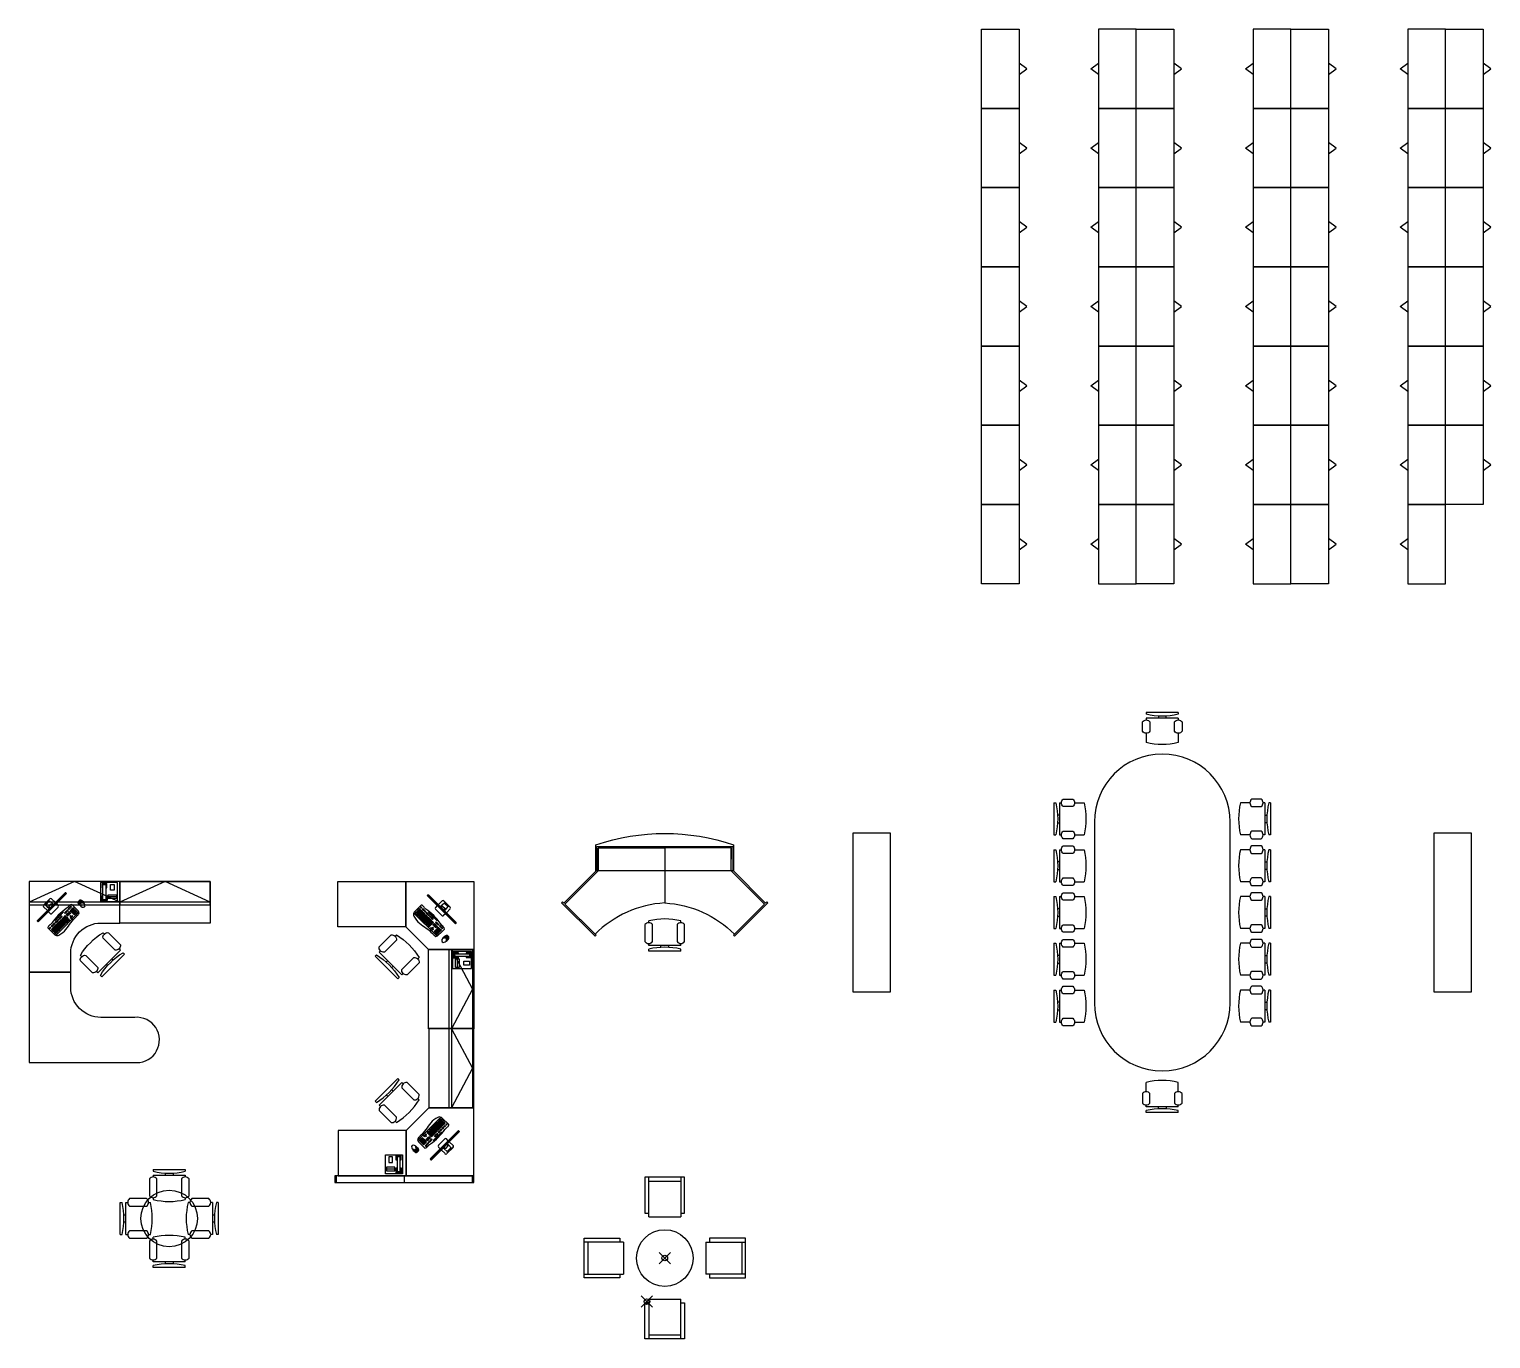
# Model space of a CAD drawing. Header units: inches. Extents: x 134 to 3030, y 225 to 1533.
# Drawn here: x 1359 to 2134, y 316 to 1010 of the extents above; entities that cross this region are included whole.
import ezdxf

# ---------------------------------------------------------------- set-up
doc = ezdxf.new("R2010")
doc.units = ezdxf.units.IN
doc.header["$MEASUREMENT"] = 0
doc.header["$PDMODE"] = 35
doc.header["$PDSIZE"] = 3
doc.layers.get('0').update_dxf_attribs({"lineweight": 0})
for name, color, linetype, lineweight in [('A-FURN-3-WKSF', 200, 'Continuous', 25), ('A-FURN-P-FILE', 5, 'Continuous', 25), ('A-FURN-P-FREE', 200, 'Continuous', 25), ('A-FURN-P-FREE2', 200, 'Continuous', 25), ('A-FURN-P-PHWL-46', 1, 'Continuous', 25), ('A-FURN-P-SEAT', 4, 'Continuous', 25), ('A-FURN-P-STOR', 7, 'Continuous', 25), ('A-FURN-P-WKSF', 200, 'Continuous', 25), ('COMPUTER-P3', 30, 'Continuous', 25), ('Furniture', 200, 'Continuous', 25), ('TELEPHONE-ST12', 3, 'Continuous', 25)]:
    doc.layers.add(name, color=color, linetype=linetype, lineweight=lineweight)
doc.styles.add('ATTR', font='romans.shx', dxfattribs={"width": 0.8, "height": 2.52})

# ---------------------------------------------------------------- blocks, each defined once
blk = doc.blocks.new('CHAIR 1')
at = {"linetype": 'Continuous'}
for p, q in [((-8.5, 0), (-8.5, -1)), ((-8.5, 0), (8.5, 0)), ((8.5, 0), (8.5, -1)), ((-10.5, -5), (-10.5, -14)), ((-8.5, -3), (-8.5, -4)), ((-8.5, -3), (8.5, -3)), ((-6.5, -14), (-6.5, -5)), ((-2, -3), (-2, -1.9355)), ((2, -1.9576), (2, -3)), ((6.5, -5), (6.5, -14)), ((8.5, -3), (8.5, -4)), ((10.5, -14), (10.5, -5)), ((-8.5, -15), (-8.5, -16)), ((8.5, -15), (8.5, -16))]:
    blk.add_line(p, q, dxfattribs=at)
for centre, radius, start, end in [((-8.5, -6.5), 2.5, 36.8699, 143.1301), ((0, 34.625), 36.625, 256.5803, 283.4197), ((8.5, -6.5), 2.5, 36.8699, 143.1301), ((-8.5, -12.5), 2.5, 216.8699, 323.1301), ((8.5, -12.5), 2.5, 216.8699, 323.1301), ((0, 19.625), 36.625, 256.5803, 283.4197)]:
    blk.add_arc(centre, radius, start, end, dxfattribs=at)
at = {"style": 'ATTR', "width": 0.8, "flags": 9}
blk.add_attdef('ESTCODE', (0, 0), '', height=0.0042, dxfattribs=at)
blk = doc.blocks.new('PHONE')
for p, q in [((-4.5, 0), (4.5, 0)), ((-4.5, -10), (-4.5, 0)), ((4.5, 0), (4.5, -10)), ((-1, -0.5), (-4, -0.5)), ((-4, -0.5), (-4, -3)), ((-4, -3), (-3.25, -3)), ((-3.75, -0.5), (-3.75, -2.75)), ((-3.75, -2.75), (-3.25, -2.75)), ((-3.75, -9.5), (-3.75, -7.25)), ((-3.75, -7.25), (-3.25, -7.25)), ((-3.25, -1), (-1.75, -1)), ((-3.25, -1), (-3.25, -9)), ((-1.75, -9), (-1.75, -1)), ((-1.75, -2.75), (-1.25, -2.75)), ((-1.75, -3), (-1, -3)), ((-1.75, -7.25), (-1.25, -7.25)), ((-1.25, -2.75), (-1.25, -0.5)), ((-1.25, -7.25), (-1.25, -9.5)), ((-1, -3), (-1, -0.5)), ((-0.5, -1.5), (-0.5, -3.5)), ((4, -1.5), (-0.5, -1.5)), ((-0.5, -2.5), (4, -2.5)), ((-0.5, -3.5), (4, -3.5)), ((0.75, -6), (0.75, -9)), ((2.75, -6), (0.75, -6)), ((2.75, -9), (2.75, -6)), ((4, -3.5), (4, -1.5)), ((4.5, -10), (-4.5, -10)), ((-1.25, -9.5), (-3.75, -9.5)), ((-3.25, -9), (-1.75, -9)), ((0.75, -9), (2.75, -9))]:
    blk.add_line(p, q)
at = {"style": 'ATTR', "width": 0.8, "flags": 9}
blk.add_attdef('ESTCODE', (0, 0), '', height=0.0000256, dxfattribs=at)
blk = doc.blocks.new('MONITOR')
at = {"color": 0}
for p, q in [((-269, -94), (-264, -89)), ((-264, -89), (264, -89)), ((-77, -17), (-77, -89)), ((-77, -109), (-77, -143)), ((-40, -70), (-36, -14)), ((-29, -14), (-29, -17)), ((-29, -14), (-29, -17)), ((-25, -60), (-25, -82)), ((-25, -60), (-24, -60)), ((-24, -60), (-24, -89)), ((-24, -63), (24, -63)), ((24, -60), (24, -89)), ((24, -60), (25, -60)), ((25, -60), (25, -82)), ((29, -14), (29, -17)), ((29, -14), (29, -17)), ((40, -70), (36, -14)), ((77, -17), (77, -89)), ((77, -109), (77, -143)), ((269, -94), (264, -89))]:
    blk.add_line(p, q, dxfattribs=at)
for points in [[(-60, 0), (60, 0)], [(-269, -109), (269, -109), (269, -94), (-269, -94), (-269, -109)], [(-60, -160), (60, -160)], [(-36, -14), (36, -14)], [(-29, -17), (29, -17)], [(-29, -17), (29, -17)]]:
    blk.add_lwpolyline(points, dxfattribs=at)
for points in [[(-40, -70, 0.263666), (-37, -80), (-34, -82), (-25, -82)], [(40, -70, -0.263666), (37, -80), (34, -82), (25, -82)]]:
    blk.add_lwpolyline(points, format="xyb", dxfattribs=at)
for centre, radius in [((-61, -4), 1.73), ((-46, -4), 1.73), ((-36, -102), 1.14), ((-32, -4), 1.73), ((-18, -4), 1.73), ((-3, -4), 1.73), ((11, -4), 1.73), ((25, -4), 1.73), ((36, -102), 1.14), ((39, -4), 1.73)]:
    blk.add_circle(centre, radius, dxfattribs=at)
for centre, start, end in [((-60, -17), 90, 180), ((60, -17), 0, 90), ((-60, -143), 180, 270), ((60, -143), 270, 0)]:
    blk.add_arc(centre, 17.2, start, end, dxfattribs=at)
blk = doc.blocks.new('KEYBOARD')
at = {"color": 0}
for points in [[(233, -76), (233, -26, 0.165941), (205, -17, -0.04592), (141, -12, 0.046884), (0, 0, 0.043941), (-135, -14, -0.081459), (-182, -12, 0.073722), (-206, -13, 0.278236), (-218, -23), (-217, -154, 0.414214), (-202, -168), (218, -167, 0.414214), (233, -152)], [(218, -167), (-202, -168, -0.198912), (-213, -164, 0.237087), (-181, -196, 0.110077), (-61, -209, 0.017919), (47, -193, -0.053396), (161, -185, 0.017301), (204, -185, 0.36209), (228, -163, -0.184401), (218, -167)]]:
    blk.add_lwpolyline(points, format="xyb", close=True, dxfattribs=at)
at = {"color": 0, "lineweight": 0}
for points in [[(-201, -38), (-189, -38)], [(-201, -38), (-201, -51)], [(-201, -51), (-189, -51)], [(-200, -70), (-188, -70)], [(-200, -70), (-200, -83)], [(-200, -83), (-188, -83)], [(-200, -87), (-188, -86)], [(-200, -87), (-200, -100)], [(-200, -100), (-188, -99)], [(-200, -104), (-188, -104)], [(-200, -104), (-200, -117)], [(-200, -117), (-188, -117)], [(-200, -122), (-173, -122)], [(-200, -122), (-200, -135)], [(-200, -135), (-173, -135)], [(-200, -139), (-173, -139)], [(-200, -139), (-200, -152)], [(-200, -152), (-173, -152)], [(-189, -38), (-189, -51)], [(-188, -70), (-188, -83)], [(-188, -86), (-188, -99)], [(-188, -104), (-188, -117)], [(-185, -70), (-185, -83)], [(-185, -70), (-173, -70)], [(-185, -83), (-173, -83)], [(-185, -86), (-185, -99)], [(-185, -86), (-173, -86)], [(-185, -99), (-173, -99)], [(-185, -104), (-173, -104)], [(-185, -104), (-185, -117)], [(-185, -117), (-173, -117)], [(-173, -70), (-173, -83)], [(-173, -86), (-173, -99)], [(-173, -104), (-173, -117)], [(-173, -122), (-173, -135)], [(-173, -139), (-173, -152)], [(-171, -38), (-171, -51)], [(-171, -38), (-159, -38)], [(-171, -51), (-159, -51)], [(-170, -70), (-170, -83)], [(-170, -70), (-158, -70)], [(-170, -83), (-158, -83)], [(-170, -86), (-170, -99)], [(-170, -86), (-158, -86)], [(-170, -99), (-158, -99)], [(-170, -104), (-158, -104)], [(-170, -104), (-170, -117)], [(-170, -117), (-158, -117)], [(-170, -122), (-170, -135)], [(-170, -122), (-158, -122)], [(-170, -135), (-158, -135)], [(-170, -139), (-158, -139)], [(-170, -139), (-170, -152)], [(-170, -152), (-158, -152)], [(-159, -38), (-159, -51)], [(-158, -70), (-158, -83)], [(-158, -86), (-158, -99)], [(-158, -104), (-158, -117)], [(-158, -122), (-158, -135)], [(-158, -139), (-158, -152)], [(-156, -38), (-156, -51)], [(-156, -38), (-144, -38)], [(-156, -51), (-144, -51)], [(-156, -70), (-144, -70)], [(-156, -70), (-156, -83)], [(-156, -83), (-144, -83)], [(-156, -86), (-144, -86)], [(-156, -86), (-156, -99)], [(-156, -99), (-144, -99)], [(-156, -104), (-144, -104)], [(-156, -104), (-156, -117)], [(-156, -117), (-144, -117)], [(-156, -122), (-144, -122)], [(-156, -122), (-156, -135)], [(-156, -135), (-144, -135)], [(-156, -139), (-156, -152)], [(-156, -139), (-129, -139)], [(-156, -152), (-129, -152)], [(-144, -38), (-144, -51)], [(-144, -70), (-144, -83)], [(-144, -86), (-144, -99)], [(-144, -104), (-144, -117)], [(-144, -122), (-144, -135)], [(-142, -38), (-130, -38)], [(-142, -38), (-142, -51)], [(-142, -51), (-130, -51)], [(-141, -70), (-141, -83)], [(-141, -70), (-129, -70)], [(-141, -83), (-129, -83)], [(-141, -86), (-141, -99)], [(-141, -86), (-129, -86)], [(-141, -99), (-129, -99)], [(-141, -104), (-129, -104)], [(-141, -104), (-141, -117)], [(-141, -117), (-129, -117)], [(-141, -122), (-129, -122)], [(-141, -122), (-141, -135)], [(-141, -135), (-129, -135)], [(-130, -38), (-130, -51)], [(-129, -70), (-129, -83)], [(-129, -86), (-129, -99)], [(-129, -104), (-129, -117)], [(-129, -122), (-129, -135)], [(-129, -139), (-129, -152)], [(-127, -38), (-127, -51)], [(-127, -38), (-115, -38)], [(-127, -51), (-115, -51)], [(-126, -70), (-126, -83)], [(-126, -70), (-114, -70)], [(-126, -83), (-114, -83)], [(-126, -86), (-126, -99)], [(-126, -86), (-114, -86)], [(-126, -99), (-114, -99)], [(-126, -104), (-114, -104)], [(-126, -104), (-126, -117)], [(-126, -117), (-114, -117)], [(-126, -122), (-126, -135)], [(-126, -122), (-114, -122)], [(-126, -135), (-114, -135)], [(-126, -139), (-11, -138)], [(-126, -139), (-126, -152)], [(-126, -152), (-11, -151)], [(-115, -38), (-115, -51)], [(-114, -70), (-114, -83)], [(-114, -86), (-114, -99)], [(-114, -104), (-114, -117)], [(-114, -122), (-114, -135)], [(-112, -70), (-100, -70)], [(-112, -70), (-112, -83)], [(-112, -83), (-100, -83)], [(-112, -86), (-100, -86)], [(-112, -86), (-112, -99)], [(-112, -99), (-100, -99)], [(-112, -104), (-100, -104)], [(-112, -104), (-112, -117)], [(-112, -117), (-100, -117)], [(-112, -122), (-100, -122)], [(-112, -122), (-112, -135)], [(-112, -135), (-100, -135)], [(-101, -38), (-101, -51)], [(-101, -38), (-89, -38)], [(-101, -51), (-89, -51)], [(-100, -70), (-100, -83)], [(-100, -86), (-100, -99)], [(-100, -104), (-100, -117)], [(-100, -122), (-100, -135)], [(-97, -70), (-97, -83)], [(-97, -70), (-85, -70)], [(-97, -83), (-85, -83)], [(-97, -86), (-97, -99)], [(-97, -86), (-85, -86)], [(-97, -99), (-85, -99)], [(-97, -104), (-85, -103)], [(-97, -104), (-97, -117)], [(-97, -117), (-85, -116)], [(-97, -122), (-85, -121)], [(-97, -122), (-96, -135)], [(-96, -135), (-84, -134)], [(-89, -38), (-89, -51)], [(-86, -38), (-86, -51)], [(-86, -38), (-74, -38)], [(-86, -51), (-74, -51)], [(-85, -70), (-85, -83)], [(-85, -86), (-85, -99)], [(-85, -103), (-85, -116)], [(-85, -121), (-84, -134)], [(-82, -70), (-70, -69)], [(-82, -70), (-82, -83)], [(-82, -83), (-70, -82)], [(-82, -86), (-82, -99)], [(-82, -86), (-70, -86)], [(-82, -99), (-70, -99)], [(-82, -103), (-70, -103)], [(-82, -103), (-81, -116)], [(-81, -116), (-69, -116)], [(-81, -121), (-81, -134)], [(-81, -121), (-69, -121)], [(-81, -134), (-69, -134)], [(-74, -38), (-74, -51)], [(-72, -38), (-60, -38)], [(-72, -38), (-72, -51)], [(-72, -51), (-60, -51)], [(-70, -69), (-70, -82)], [(-70, -86), (-70, -99)], [(-70, -103), (-69, -116)], [(-69, -121), (-69, -134)], [(-68, -69), (-56, -69)], [(-68, -69), (-67, -82)], [(-67, -82), (-55, -82)], [(-67, -86), (-55, -86)], [(-67, -86), (-67, -99)], [(-67, -99), (-55, -99)], [(-67, -103), (-55, -103)], [(-67, -103), (-67, -116)], [(-67, -116), (-55, -116)], [(-67, -121), (-55, -121)], [(-67, -121), (-67, -134)], [(-67, -134), (-55, -134)], [(-60, -38), (-60, -51)], [(-57, -38), (-57, -51)], [(-57, -38), (-45, -38)], [(-57, -51), (-45, -51)], [(-56, -69), (-55, -82)], [(-55, -86), (-55, -99)], [(-55, -103), (-55, -116)], [(-55, -121), (-55, -134)], [(-52, -69), (-52, -82)], [(-52, -69), (-40, -69)], [(-52, -82), (-40, -82)], [(-52, -86), (-52, -99)], [(-52, -86), (-40, -86)], [(-52, -99), (-40, -99)], [(-52, -103), (-40, -103)], [(-52, -103), (-52, -116)], [(-52, -116), (-40, -116)], [(-52, -121), (-40, -121)], [(-52, -121), (-52, -134)], [(-52, -134), (-40, -134)], [(-45, -38), (-45, -51)], [(-40, -69), (-40, -82)], [(-40, -86), (-40, -99)], [(-40, -103), (-40, -116)], [(-40, -121), (-40, -134)], [(-37, -69), (-37, -82)], [(-37, -69), (-25, -69)], [(-37, -82), (-25, -82)], [(-37, -86), (-37, -99)], [(-37, -86), (-25, -86)], [(-37, -99), (-25, -99)], [(-37, -103), (-25, -103)], [(-37, -103), (-37, -116)], [(-37, -116), (-25, -116)], [(-37, -121), (-37, -134)], [(-37, -121), (-25, -121)], [(-37, -134), (-25, -134)], [(-28, -19), (1, -18)], [(-28, -38), (-16, -37)], [(-28, -38), (-28, -51)], [(-28, -51), (-16, -50)], [(-26, -16), (1, -16)], [(-25, -69), (-25, -82)], [(-25, -86), (-25, -99)], [(-25, -103), (-25, -116)], [(-25, -121), (-25, -134)], [(-23, -69), (-11, -69)], [(-23, -69), (-23, -82)], [(-23, -82), (-11, -82)], [(-23, -86), (-11, -86)], [(-23, -86), (-23, -99)], [(-23, -99), (-11, -99)], [(-23, -103), (-11, -103)], [(-23, -103), (-23, -116)], [(-23, -116), (-11, -116)], [(-23, -121), (-11, -121)], [(-23, -121), (-23, -134)], [(-23, -134), (-11, -134)], [(-16, -37), (-16, -50)], [(-13, -37), (-13, -50)], [(-13, -37), (-1, -37)], [(-13, -50), (-1, -50)], [(-11, -69), (-11, -82)], [(-11, -86), (-11, -99)], [(-11, -103), (-11, -116)], [(-11, -121), (-11, -134)], [(-11, -138), (-11, -151)], [(-8, -69), (-8, -82)], [(-8, -69), (4, -69)], [(-8, -82), (4, -82)], [(-8, -86), (-8, -99)], [(-8, -86), (4, -86)], [(-8, -99), (4, -99)], [(-8, -103), (4, -103)], [(-8, -103), (-8, -116)], [(-8, -116), (4, -116)], [(-8, -121), (4, -121)], [(-8, -121), (-8, -134)], [(-8, -134), (4, -134)], [(-7, -138), (20, -138)], [(-7, -138), (-7, -151)], [(-7, -151), (20, -151)], [(-1, -37), (-1, -50)], [(1, -7), (1, -16)], [(1, -18), (1, -25)], [(2, -37), (14, -37)], [(2, -37), (2, -50)], [(2, -50), (14, -50)], [(4, -7), (5, -16)], [(4, -69), (4, -82)], [(4, -86), (4, -99)], [(4, -103), (4, -116)], [(4, -121), (4, -134)], [(5, -16), (30, -16)], [(5, -18), (5, -25)], [(5, -18), (30, -18)], [(7, -69), (7, -82)], [(7, -69), (19, -69)], [(7, -82), (19, -82)], [(7, -86), (7, -99)], [(7, -86), (19, -86)], [(7, -99), (19, -99)], [(7, -103), (19, -103)], [(7, -103), (8, -116)], [(8, -116), (20, -116)], [(8, -121), (8, -134)], [(8, -121), (20, -121)], [(8, -134), (20, -134)], [(14, -37), (14, -50)], [(17, -37), (17, -50)], [(17, -37), (29, -37)], [(17, -50), (29, -50)], [(19, -69), (19, -82)], [(19, -86), (19, -99)], [(19, -103), (20, -116)], [(20, -121), (20, -134)], [(20, -138), (20, -151)], [(23, -69), (35, -69)], [(23, -69), (23, -82)], [(23, -82), (35, -82)], [(23, -86), (35, -86)], [(23, -86), (23, -99)], [(23, -99), (35, -99)], [(23, -103), (35, -103)], [(23, -103), (23, -116)], [(23, -116), (35, -116)], [(23, -121), (65, -121)], [(23, -121), (23, -134)], [(23, -134), (65, -134)], [(23, -138), (35, -138)], [(23, -138), (23, -151)], [(23, -151), (35, -151)], [(29, -37), (29, -50)], [(35, -69), (35, -82)], [(35, -86), (35, -99)], [(35, -103), (35, -116)], [(35, -138), (35, -151)], [(38, -69), (38, -82)], [(38, -69), (65, -69)], [(38, -82), (65, -82)], [(38, -86), (38, -99)], [(38, -86), (50, -86)], [(38, -99), (50, -99)], [(38, -103), (65, -103)], [(38, -103), (38, -116)], [(38, -116), (65, -116)], [(38, -138), (65, -138)], [(38, -138), (38, -151)], [(38, -151), (65, -151)], [(50, -86), (50, -99)], [(53, -86), (53, -99)], [(53, -86), (65, -86)], [(53, -99), (65, -99)], [(65, -69), (65, -82)], [(65, -86), (65, -99)], [(65, -103), (65, -116)], [(65, -121), (65, -134)], [(65, -138), (65, -151)], [(82, -37), (82, -50)], [(82, -37), (94, -37)], [(82, -50), (94, -50)], [(83, -69), (83, -82)], [(83, -69), (95, -69)], [(83, -82), (95, -82)], [(83, -85), (83, -98)], [(83, -85), (95, -85)], [(83, -98), (95, -98)], [(89, -138), (101, -138)], [(89, -138), (89, -151)], [(89, -151), (101, -151)], [(94, -37), (94, -50)], [(95, -69), (95, -82)], [(95, -85), (95, -98)], [(97, -37), (97, -50)], [(97, -37), (109, -37)], [(97, -50), (109, -50)], [(98, -69), (98, -82)], [(98, -69), (110, -69)], [(98, -82), (110, -82)], [(98, -85), (98, -98)], [(98, -85), (110, -85)], [(98, -98), (110, -98)], [(101, -138), (101, -151)], [(104, -121), (104, -134)], [(104, -121), (116, -121)], [(104, -134), (116, -134)], [(104, -138), (116, -138)], [(104, -138), (104, -151)], [(104, -151), (116, -151)], [(109, -37), (109, -50)], [(110, -69), (110, -82)], [(110, -85), (110, -98)], [(111, -37), (123, -37)], [(111, -37), (111, -50)], [(111, -50), (123, -50)], [(112, -69), (124, -69)], [(112, -69), (112, -82)], [(112, -82), (124, -82)], [(112, -85), (124, -85)], [(112, -85), (112, -98)], [(112, -98), (124, -98)], [(116, -121), (116, -134)], [(116, -138), (116, -151)], [(119, -138), (131, -138)], [(119, -138), (119, -151)], [(119, -151), (131, -151)], [(123, -37), (123, -50)], [(124, -69), (124, -82)], [(124, -85), (124, -98)], [(126, -37), (126, -50)], [(126, -37), (138, -37)], [(126, -50), (138, -50)], [(127, -69), (127, -82)], [(127, -69), (139, -69)], [(127, -82), (139, -82)], [(127, -85), (128, -98)], [(127, -85), (139, -85)], [(128, -98), (140, -98)], [(131, -138), (131, -151)], [(138, -37), (138, -50)], [(139, -69), (139, -82)], [(139, -85), (140, -98)], [(156, -35), (156, -48)], [(156, -35), (168, -35)], [(156, -48), (168, -48)], [(157, -69), (157, -82)], [(157, -69), (169, -69)], [(157, -82), (169, -82)], [(157, -85), (157, -98)], [(157, -85), (169, -85)], [(157, -98), (169, -98)], [(157, -103), (169, -103)], [(157, -103), (157, -116)], [(157, -116), (169, -116)], [(157, -121), (157, -134)], [(157, -121), (169, -121)], [(157, -134), (169, -134)], [(157, -138), (169, -138)], [(157, -138), (157, -151)], [(157, -151), (169, -151)], [(168, -35), (168, -48)], [(169, -69), (169, -82)], [(169, -85), (169, -98)], [(169, -103), (169, -116)], [(169, -121), (169, -134)], [(169, -138), (169, -151)], [(172, -69), (184, -69)], [(172, -69), (172, -82)], [(172, -82), (184, -82)], [(172, -85), (184, -85)], [(172, -85), (172, -98)], [(172, -98), (184, -98)], [(172, -103), (184, -102)], [(172, -103), (172, -116)], [(172, -116), (184, -115)], [(172, -121), (184, -120)], [(172, -121), (172, -134)], [(172, -134), (184, -133)], [(172, -138), (184, -138)], [(172, -138), (172, -151)], [(172, -151), (184, -151)], [(176, -34), (176, -47)], [(176, -34), (188, -34)], [(176, -47), (188, -47)], [(184, -69), (184, -82)], [(184, -85), (184, -98)], [(184, -102), (184, -115)], [(184, -120), (184, -133)], [(184, -138), (184, -151)], [(187, -69), (199, -68)], [(187, -69), (187, -82)], [(187, -82), (199, -81)], [(187, -85), (187, -98)], [(187, -85), (199, -85)], [(187, -98), (199, -98)], [(187, -102), (199, -102)], [(187, -102), (187, -115)], [(187, -115), (199, -115)], [(187, -120), (199, -120)], [(187, -120), (187, -133)], [(187, -133), (199, -133)], [(187, -138), (199, -138)], [(187, -138), (187, -151)], [(187, -151), (199, -151)], [(188, -34), (188, -47)], [(197, -34), (197, -47)], [(197, -34), (209, -34)], [(197, -47), (209, -47)], [(199, -68), (199, -81)], [(199, -85), (199, -98)], [(199, -102), (199, -115)], [(199, -120), (199, -133)], [(199, -138), (199, -151)], [(202, -68), (202, -81)], [(202, -68), (214, -68)], [(202, -81), (214, -81)], [(202, -85), (202, -98)], [(202, -85), (214, -85)], [(202, -98), (214, -98)], [(202, -102), (214, -102)], [(202, -102), (202, -115)], [(202, -115), (214, -115)], [(202, -120), (202, -133)], [(202, -120), (214, -120)], [(202, -133), (214, -133)], [(202, -138), (214, -138)], [(202, -138), (202, -151)], [(202, -151), (214, -151)], [(209, -34), (209, -47)], [(214, -68), (214, -81)], [(214, -85), (214, -98)], [(214, -102), (214, -115)], [(214, -120), (214, -133)], [(214, -138), (214, -151)]]:
    blk.add_lwpolyline(points, dxfattribs=at)
for points in [[(1, -25, -0.037715), (-22, -24, -0.328345), (-28, -19)], [(-26, -16, -0.157731), (-22, -12, -0.08747), (1, -7, -0.08747)], [(4, -7, -0.086643), (27, -12, -0.237073), (30, -16)], [(30, -18, -0.11266), (29, -21, -0.188542), (24, -24, -0.031584), (5, -25, -0.031584)]]:
    blk.add_lwpolyline(points, format="xyb", dxfattribs=at)
for centre in [(-74, -18), (-64, -18), (-55, -18), (-46, -18), (-36, -18), (38, -18), (48, -18), (57, -18), (67, -18), (76, -18)]:
    blk.add_circle(centre, 3.55, dxfattribs=at)
blk = doc.blocks.new('COMPUTER 1')
for points in [[(18.95, -12.14, 0.241004), (17.92, -12.5, 0.217003), (17.85, -15.71, 0.752527), (19.72, -15.8, 0.115399), (20.17, -13.62, 0.099122), (19.95, -12.6, 0.240483), (18.95, -12.14)], [(18.54, -12.15, 0.055019), (18.34, -12.84, 0.050601), (18.3, -13.5, -0.084687), (18.26, -13.93, -0.175899), (17.79, -14.62, -0.569307), (17.58, -14.53, -0.064428), (17.58, -13.61, -0.081238), (17.92, -12.5, -0.150456), (18.54, -12.15)], [(19.3, -12.18, -0.141108), (19.38, -13.53, 0.211379), (19.46, -13.94, 0.412702), (18.26, -13.93, 0.176997), (18.37, -13.48, -0.141094), (18.57, -12.15, -0.080592), (18.95, -12.14, -0.075205), (19.3, -12.17)], [(18.76, -13.1), (18.8, -12.56, -0.837339), (18.99, -12.6), (18.96, -13.23, -1), (18.76, -13.22)], [(19.36, -12.19, -0.071754), (19.5, -13.05, -0.043169), (19.47, -13.62, 0.269309), (19.91, -14.74, 0.36617), (20.08, -14.69, 0.160325), (19.95, -12.6, 0.150096), (19.37, -12.19)]]:
    blk.add_lwpolyline(points, format="xyb", close=True)
at = {"xscale": 0.03937, "yscale": 0.03937, "zscale": 0.03937}
for name, p in [('MONITOR', (6.42, -0.45)), ('KEYBOARD', (5.72, -9.75))]:
    blk.add_blockref(name, p, dxfattribs=at)
blk = doc.blocks.new("20'' Dia Table")
at = {"linetype": 'Continuous'}
blk.add_circle((0, 0), 10, dxfattribs=at)
at = {"style": 'ATTR', "width": 0.8, "flags": 9}
blk.add_attdef('ESTCODE', (0, 0), '', height=0.00199, dxfattribs=at)
blk = doc.blocks.new('FILECAB 42')
at = {"layer": 'A-FURN-P-FILE'}
blk.add_lwpolyline([(24, 20), (21, 24), (18, 20)], dxfattribs=at)
blk.add_lwpolyline([(42, 20), (42, 0), (0, 0), (0, 20)], close=True, dxfattribs=at)
blk = doc.blocks.new('CHAIR 2')
at = {"linetype": 'Continuous'}
for p, q in [((-8.5, 0), (-8.5, -1)), ((-8.5, 0), (8.5, 0)), ((8.5, 0), (8.5, -1)), ((-10.5, -5), (-10.5, -10)), ((-8.5, -3), (-8.5, -4)), ((-8.5, -3), (8.5, -3)), ((-6.5, -10), (-6.5, -5)), ((-2, -3), (-2, -1.9355)), ((2, -1.9576), (2, -3)), ((6.5, -5), (6.5, -10)), ((8.5, -3), (8.5, -4)), ((10.5, -10), (10.5, -5)), ((-8.5, -11), (-8.5, -16)), ((8.5, -11), (8.5, -16))]:
    blk.add_line(p, q, dxfattribs=at)
for centre, radius, start, end in [((-8.5, -6.5), 2.5, 36.8699, 143.1301), ((0, 34.625), 36.625, 256.5803, 283.4197), ((8.5, -6.5), 2.5, 36.8699, 143.1301), ((-8.5, -8.5), 2.5, 216.8699, 323.1301), ((8.5, -8.5), 2.5, 216.8699, 323.1301), ((0, 19.625), 36.625, 256.5803, 283.4197)]:
    blk.add_arc(centre, radius, start, end, dxfattribs=at)
at = {"style": 'ATTR', "width": 0.8, "flags": 9}
blk.add_attdef('ESTCODE', (0, 0), '', height=0.0042, dxfattribs=at)
blk = doc.blocks.new('DESK 1')
at = {"layer": 'Furniture'}
blk.add_lwpolyline([(36, -24), (36, 0), (0, 0), (0, -36), (24, -36), (36, -24)], dxfattribs=at)
for points in [[(36, 0), (36, -24), (72, -24), (72, 0)], [(24, -78), (24, -36), (0, -36), (0, -78)]]:
    blk.add_lwpolyline(points, close=True, dxfattribs=at)

msp = doc.modelspace()

# ---------------------------------------------------------------- linework, layer by layer
at = {"layer": 'A-FURN-3-WKSF'}
msp.add_lwpolyline([(1995.36, 589.98, 1), (1923.36, 589.98), (1923.36, 493.98, 1), (1995.36, 493.98)], format="xyb", close=True, dxfattribs=at)
at = {"layer": 'A-FURN-P-FILE'}
for points in [[(1815.31, 583.98), (1795.31, 583.98), (1795.31, 499.98), (1815.31, 499.98)], [(2123.42, 583.98), (2103.42, 583.98), (2103.42, 499.98), (2123.42, 499.98)]]:
    msp.add_lwpolyline(points, close=True, dxfattribs=at)
at = {"layer": 'A-FURN-P-FREE'}
msp.add_circle((1695.56, 358.76), 15, dxfattribs=at)
for p in [(1695.56, 358.76), (1686.11, 335.65, 0)]:
    msp.add_point(p, dxfattribs=at)
at = {"layer": 'A-FURN-P-FREE2'}
msp.add_circle((1695.56, 358.76), 15, dxfattribs=at)
for p in [(1695.56, 358.76), (1686.11, 335.65, 0)]:
    msp.add_point(p, dxfattribs=at)
at = {"layer": 'A-FURN-P-PHWL-46'}
msp.add_line((1594.39, 402.37), (1520.64, 402.37), dxfattribs=at)
for points in [[(1520.64, 402.37), (1520.64, 398.87), (1594.39, 398.87)], [(1521.52, 398.87), (1521.52, 402.37)], [(1557.52, 398.87), (1557.52, 402.37)], [(1593.52, 398.87), (1593.52, 402.37)], [(1594.39, 398.87), (1594.39, 402.37)]]:
    msp.add_lwpolyline(points, dxfattribs=at)
at = {"layer": 'A-FURN-P-SEAT'}
for p, q in [((1706.06, 401.57), (1685.06, 401.57)), ((1706.06, 315.96), (1685.06, 315.96))]:
    msp.add_line(p, q, dxfattribs=at)
for points in [[(1685.06, 401.57), (1685.06, 382.57), (1687.06, 382.57)], [(1687.06, 380.57), (1687.06, 401.57)], [(1687.06, 399.57), (1704.06, 399.57)], [(1704.06, 401.57), (1704.06, 380.57)], [(1704.06, 382.57), (1706.06, 382.57), (1706.06, 401.57)], [(1687.06, 380.57), (1704.06, 380.57)], [(1671.75, 350.26), (1671.75, 348.26), (1652.75, 348.26), (1652.75, 369.26)], [(1652.75, 369.26), (1671.75, 369.26), (1671.75, 367.26)], [(1673.75, 367.26), (1652.75, 367.26)], [(1654.75, 367.26), (1654.75, 350.26)], [(1673.75, 367.26), (1673.75, 350.26)], [(1717.36, 367.26), (1738.36, 367.26)], [(1717.36, 367.26), (1717.36, 350.26)], [(1719.36, 350.26), (1719.36, 348.26), (1738.36, 348.26), (1738.36, 369.26)], [(1738.36, 369.26), (1719.36, 369.26), (1719.36, 367.26)], [(1736.36, 367.26), (1736.36, 350.26)], [(1652.75, 350.26), (1673.75, 350.26)], [(1738.36, 350.26), (1717.36, 350.26)], [(1685.06, 315.96), (1685.06, 334.96), (1687.06, 334.96)], [(1687.06, 336.96), (1687.06, 315.96)], [(1687.06, 336.96), (1704.06, 336.96)], [(1704.06, 315.96), (1704.06, 336.96)], [(1704.06, 334.96), (1706.06, 334.96), (1706.06, 315.96)], [(1687.06, 317.96), (1704.06, 317.96)]]:
    msp.add_lwpolyline(points, dxfattribs=at)
at = {"layer": 'A-FURN-P-STOR'}
for p, q in [((1454.56, 558.37), (1358.56, 558.37)), ((1406.56, 558.37), (1406.56, 546.12)), ((1454.56, 547.37), (1358.56, 547.37)), ((1582.52, 522.37), (1582.52, 438.37)), ((1593.52, 522.37), (1593.52, 438.37)), ((1593.52, 480.37), (1581.27, 480.37))]:
    msp.add_line(p, q, dxfattribs=at)
for points in [[(1358.56, 558.37), (1358.56, 546.12), (1454.56, 546.12)], [(1406.56, 547.37), (1382.56, 558.37), (1358.56, 547.37)], [(1454.56, 547.37), (1430.56, 558.37), (1406.56, 547.37)], [(1454.56, 546.12), (1454.56, 558.37)], [(1593.52, 438.37), (1581.27, 438.37), (1581.27, 522.37)], [(1581.27, 522.37), (1593.52, 522.37)], [(1582.52, 522.37), (1593.52, 501.37), (1582.52, 480.37)], [(1582.52, 480.37), (1593.52, 459.37), (1582.52, 438.37)]]:
    msp.add_lwpolyline(points, dxfattribs=at)
at = {"layer": 'A-FURN-P-WKSF'}
for points in [[(1732.06, 577.89), (1732.06, 564.15), (1659.06, 564.15), (1659.06, 577.89, -0.164215), (1732.06, 577.9)], [(1406.56, 536.37), (1406.56, 558.37), (1358.56, 558.37), (1358.56, 510.37), (1380.56, 510.37), (1380.56, 520.37, -0.414214), (1396.56, 536.37), (1406.56, 536.37)]]:
    msp.add_lwpolyline(points, format="xyb", dxfattribs=at)
msp.add_lwpolyline([(1658.59, 529.41), (1640.82, 547.18), (1641.35, 547.71), (1642.06, 547), (1659.52, 564.46), (1659.52, 576.92), (1731.62, 576.94), (1731.6, 564.46), (1749.05, 547), (1749.76, 547.71), (1750.29, 547.18), (1732.53, 529.41), (1732, 529.94), (1748.52, 546.47), (1730.85, 564.15), (1730.87, 576.19), (1660.27, 576.17), (1660.27, 564.15), (1642.59, 546.47), (1659.12, 529.94), (1658.59, 529.41)], dxfattribs=at)
for points in [[(1695.56, 547.02, 0.183942), (1658.58, 530.48), (1642.59, 546.47), (1660.27, 564.15), (1660.27, 576.17), (1695.56, 576.19)], [(1695.56, 547.02, -0.183942), (1732.54, 530.48), (1748.52, 546.47), (1730.85, 564.15), (1730.85, 576.17), (1695.56, 576.19)], [(1358.56, 510.37), (1358.56, 462.37), (1415.56, 462.37, 1.041756), (1414.58, 486.37), (1396.56, 486.37, -0.414214), (1380.56, 502.37), (1380.56, 510.37)]]:
    msp.add_lwpolyline(points, format="xyb", close=True, dxfattribs=at)
msp.add_lwpolyline([(1406.56, 558.37), (1454.56, 558.37), (1454.56, 536.37), (1406.56, 536.37)], close=True, dxfattribs=at)

# ---------------------------------------------------------------- block references
at = {"layer": 'A-FURN-3-WKSF', "xscale": 1.5, "yscale": 1.5, "zscale": 1.5, "rotation": 45}
msp.add_blockref("20'' Dia Table", (1432.8, 379.76, 0), dxfattribs=at)
at = {"layer": 'A-FURN-P-SEAT', "xscale": -1}
for name, p, rotation in [('CHAIR 2', (1959.36, 648.05), 359.9999999999998), ('CHAIR 2', (1901.9, 591.6), 89.99999999999977), ('CHAIR 2', (1901.9, 566.79), 89.99999999999977), ('CHAIR 2', (1901.9, 541.98), 89.99999999999977), ('CHAIR 1', (1402.98, 513.95), 224.9999999999967), ('CHAIR 1', (1547.96, 512.82), 135.000000000002), ('CHAIR 2', (1901.9, 517.18), 89.99999999999977), ('CHAIR 2', (1901.9, 492.37), 89.99999999999977)]:
    msp.add_blockref(name, p, dxfattribs=dict(at, rotation=rotation))
at = {"layer": 'A-FURN-P-SEAT'}
for name, p, rotation in [('CHAIR 2', (2016.83, 591.6), 270.0000000000002), ('CHAIR 2', (2016.83, 566.79), 270.0000000000002), ('CHAIR 2', (2016.83, 541.98), 270.0000000000002), ('CHAIR 1', (1695.56, 521.55), 180.0000000000002), ('CHAIR 2', (2016.83, 517.18), 270.0000000000002), ('CHAIR 2', (2016.83, 492.37), 270.0000000000002), ('CHAIR 1', (1547.96, 447.93), 44.9999999999979), ('CHAIR 2', (1959.36, 435.92), 180.0000000000001), ('CHAIR 1', (1406.8, 379.76, 0), 90), ('CHAIR 1', (1458.8, 379.76, 0), 270), ('CHAIR 1', (1432.8, 353.76, 0), 180)]:
    msp.add_blockref(name, p, dxfattribs=dict(at, rotation=rotation))
msp.add_blockref('CHAIR 1', (1432.8, 405.76, 0), dxfattribs=at)
at = {"layer": 'A-FURN-P-WKSF', "xscale": -1, "rotation": 2.039884581250817e-06}
msp.add_blockref('DESK 1', (1594.25, 558.37), dxfattribs=at)
at = {"layer": 'A-FURN-P-WKSF', "rotation": 179.9999979600433}
msp.add_blockref('DESK 1', (1594.39, 402.39), dxfattribs=at)
at = {"layer": 'COMPUTER-P3'}
for p, rotation in [((1362.97, 543.35), 45.0000000000032), ((1575.89, 551.35), 314.9999999999978), ((1586.5, 420), 224.9999999999978)]:
    msp.add_blockref('COMPUTER 1', p, dxfattribs=dict(at, rotation=rotation))
at = {"layer": 'Furniture'}
for p, rotation in [((1863.56, 1010.3), 270), ((1945.56, 1010.3), 270.0000000000145), ((2027.56, 1010.3), 270.0000000000145), ((2109.56, 1010.3), 270.0000000000143), ((1863.56, 968.3), 270), ((1945.56, 968.3), 270.0000000000145), ((2027.56, 968.3), 270.0000000000145), ((2109.56, 968.3), 270.0000000000143), ((1863.56, 926.3), 270), ((1945.56, 926.3), 270.0000000000145), ((2027.56, 926.3), 270.0000000000145), ((2109.56, 926.3), 270.0000000000143), ((1863.56, 884.3), 270), ((1945.56, 884.3), 270.0000000000145), ((2027.56, 884.3), 270.0000000000145), ((2109.56, 884.3), 270.0000000000143), ((1863.56, 842.3), 270), ((1945.56, 842.3), 270.0000000000145), ((2027.56, 842.3), 270.0000000000145), ((2109.56, 842.3), 270.0000000000143), ((1863.56, 800.3), 270), ((1945.56, 800.3), 270.0000000000145), ((2027.56, 800.3), 270.0000000000145), ((2109.56, 800.3), 270.0000000000143), ((1863.56, 758.3), 270), ((1945.56, 758.3), 270.0000000000145), ((2027.56, 758.3), 270.0000000000145)]:
    msp.add_blockref('FILECAB 42', p, dxfattribs=dict(at, rotation=rotation))
at = {"layer": 'Furniture', "xscale": -1, "rotation": 89.99999999999977}
for p in [(1945.56, 1010.3), (2027.56, 1010.3), (2109.56, 1010.3), (1945.56, 968.3), (2027.56, 968.3), (2109.56, 968.3), (1945.56, 926.3), (2027.56, 926.3), (2109.56, 926.3), (1945.56, 884.3), (2027.56, 884.3), (2109.56, 884.3), (1945.56, 842.3), (2027.56, 842.3), (2109.56, 842.3), (1945.56, 800.3), (2027.56, 800.3), (2109.56, 800.3), (1945.56, 758.3), (2027.56, 758.3), (2109.56, 758.3)]:
    msp.add_blockref('FILECAB 42', p, dxfattribs=at)
at = {"layer": 'TELEPHONE-ST12', "xscale": -1}
for p, rotation in [((1400.9, 547.88, 0), 180), ((1583.02, 516.85, 0), 90.00000000000199)]:
    msp.add_blockref('PHONE', p, dxfattribs=dict(at, rotation=rotation))
at = {"layer": 'TELEPHONE-ST12', "rotation": 179.999999999998}
msp.add_blockref('PHONE', (1551.93, 403.42, 0), dxfattribs=at)

doc.saveas('drawing.dxf')
